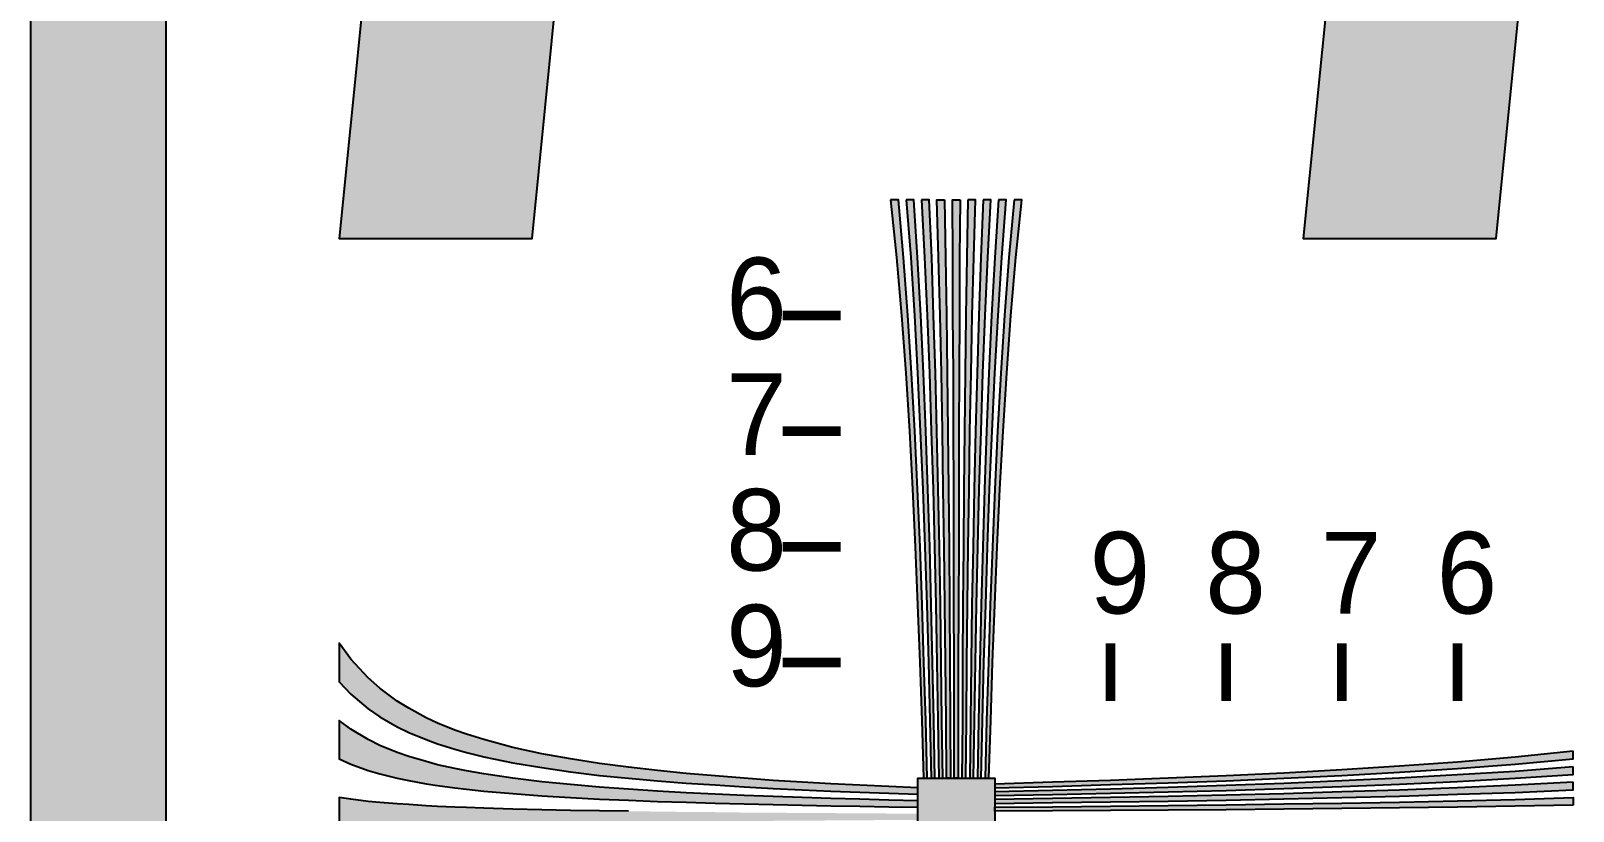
# Model space of a CAD drawing. Header units: millimetres. Extents: x 39 to 1543, y 52 to 919.
# Drawn here: x 39.1 to 359.1, y 305.4 to 467.3 of the extents above; entities that cross this region are included whole.
import ezdxf

# ---------------------------------------------------------------- set-up
doc = ezdxf.new("R2010")
doc.units = ezdxf.units.MM
for name, color, linetype in [('FRAME', 7, 'Continuous'), ('LABELS', 7, 'Continuous'), ('PERIPHERY', 7, 'Continuous')]:
    doc.layers.add(name, color=color, linetype=linetype)

msp = doc.modelspace()

# ---------------------------------------------------------------- hatches: boundary and pattern name
at = {"layer": 'FRAME', "true_color": 0x000000}
h = msp.add_hatch(color=7, dxfattribs=at)
h.dxf.hatch_style = 1
h.paths.add_polyline_path([(39.12, 888.25), (67.12, 888.25), (67.12, 80.25), (39.12, 80.25), (39.12, 888.25)])
at = {"layer": 'PERIPHERY', "true_color": 0x000000}
h = msp.add_hatch(color=7, dxfattribs=at)
h.dxf.hatch_style = 1
h.paths.add_polyline_path([(119.12, 584.25), (103.12, 424.25), (143.12, 424.25), (149.93, 492.37), (308.35, 476.53), (303.12, 424.25), (343.12, 424.25), (359.12, 584.25), (319.12, 584.25), (312.31, 516.13), (153.89, 531.97), (159.12, 584.25), (119.12, 584.25), (119.12, 584.25)])
h = msp.add_hatch(color=7, dxfattribs=at)
h.dxf.hatch_style = 1
h.paths.add_polyline_path([(217.51, 432.25), (218.75, 420.25), (219.79, 408.25), (220.63, 396.25), (221.39, 384.25), (222.03, 372.25), (222.63, 360.25), (223.11, 348.25), (223.55, 336.25), (223.95, 324.25), (224.31, 312.25), (225.11, 312.25), (224.79, 324.25), (224.43, 336.25), (224.07, 348.25), (223.63, 360.25), (223.11, 372.25), (222.55, 384.25), (221.87, 396.25), (221.11, 408.25), (220.19, 420.25), (219.11, 432.25), (217.51, 432.25)])
h = msp.add_hatch(color=7, dxfattribs=at)
h.dxf.hatch_style = 1
h.paths.add_polyline_path([(220.71, 432.25), (221.67, 420.25), (222.43, 408.25), (223.11, 396.25), (223.67, 384.25), (224.19, 372.25), (224.63, 360.25), (224.99, 348.25), (225.35, 336.25), (225.63, 324.25), (225.91, 312.25), (226.71, 312.25), (226.47, 324.25), (226.23, 336.25), (225.95, 348.25), (225.63, 360.25), (225.23, 372.25), (224.83, 384.25), (224.35, 396.25), (223.79, 408.25), (223.11, 420.25), (222.31, 432.25), (220.71, 432.25)])
h = msp.add_hatch(color=7, dxfattribs=at)
h.dxf.hatch_style = 1
h.paths.add_polyline_path([(223.91, 432.25), (224.55, 420.25), (225.11, 408.25), (225.59, 396.25), (225.95, 384.25), (226.31, 372.25), (226.63, 360.25), (226.87, 348.25), (227.11, 336.25), (227.31, 324.25), (227.51, 312.25), (228.31, 312.25), (228.15, 324.25), (227.99, 336.25), (227.84, 348.25), (227.63, 360.25), (227.39, 372.25), (227.11, 384.25), (226.79, 396.25), (226.43, 408.25), (226.03, 420.25), (225.51, 432.25), (223.91, 432.25)])
h = msp.add_hatch(color=7, dxfattribs=at)
h.dxf.hatch_style = 1
h.paths.add_polyline_path([(228.71, 432.25), (228.91, 420.25), (229.11, 408.25), (229.27, 396.25), (229.39, 384.25), (229.51, 372.25), (229.63, 360.25), (229.71, 348.25), (229.79, 336.25), (229.83, 324.25), (229.91, 312.25), (229.11, 312.25), (229, 324.25), (228.87, 336.25), (228.75, 348.25), (228.63, 360.25), (228.43, 372.25), (228.27, 384.25), (228.03, 396.25), (227.79, 408.25), (227.47, 420.25), (227.11, 432.25), (228.71, 432.25)])
h = msp.add_hatch(color=7, dxfattribs=at)
h.dxf.hatch_style = 1
h.paths.add_polyline_path([(231.91, 432.25), (231.83, 420.25), (231.79, 408.25), (231.71, 396.25), (231.67, 384.25), (231.63, 372.25), (231.63, 360.25), (231.59, 348.25), (231.55, 336.25), (231.55, 324.25), (231.51, 312.25), (230.72, 312.25), (230.67, 324.25), (230.67, 336.25), (230.64, 348.25), (230.64, 360.25), (230.6, 372.25), (230.56, 384.25), (230.52, 396.25), (230.44, 408.25), (230.4, 420.25), (230.32, 432.25), (231.91, 432.25)])
h = msp.add_hatch(color=7, dxfattribs=at)
h.dxf.hatch_style = 1
h.paths.add_polyline_path([(233.51, 432.25), (233.31, 420.25), (233.11, 408.25), (232.95, 396.25), (232.83, 384.25), (232.71, 372.25), (232.63, 360.25), (232.51, 348.25), (232.43, 336.25), (232.39, 324.25), (232.31, 312.25), (233.11, 312.25), (233.23, 324.25), (233.35, 336.25), (233.47, 348.25), (233.63, 360.25), (233.79, 372.25), (233.95, 384.25), (234.19, 396.25), (234.43, 408.25), (234.75, 420.25), (235.11, 432.25), (233.51, 432.25)])
h = msp.add_hatch(color=7, dxfattribs=at)
h.dxf.hatch_style = 1
h.paths.add_polyline_path([(236.71, 432.25), (236.19, 420.25), (235.79, 408.25), (235.43, 396.25), (235.11, 384.25), (234.83, 372.25), (234.63, 360.25), (234.39, 348.25), (234.23, 336.25), (234.07, 324.25), (233.91, 312.25), (234.71, 312.25), (234.91, 324.25), (235.11, 336.25), (235.35, 348.25), (235.63, 360.25), (235.91, 372.25), (236.27, 384.25), (236.63, 396.25), (237.11, 408.25), (237.67, 420.25), (238.31, 432.25), (236.71, 432.25)])
h = msp.add_hatch(color=7, dxfattribs=at)
h.dxf.hatch_style = 1
h.paths.add_polyline_path([(239.91, 432.25), (239.11, 420.25), (238.43, 408.25), (237.87, 396.25), (237.39, 384.25), (236.99, 372.25), (236.63, 360.25), (236.27, 348.25), (235.99, 336.25), (235.75, 324.25), (235.51, 312.25), (236.31, 312.25), (236.59, 324.25), (236.87, 336.25), (237.23, 348.25), (237.63, 360.25), (238.03, 372.25), (238.55, 384.25), (239.11, 396.25), (239.79, 408.25), (240.55, 420.25), (241.51, 432.25), (239.91, 432.25)])
h = msp.add_hatch(color=7, dxfattribs=at)
h.dxf.hatch_style = 1
h.paths.add_polyline_path([(243.11, 432.25), (242.03, 420.25), (241.11, 408.25), (240.35, 396.25), (239.67, 384.25), (239.11, 372.25), (238.63, 360.25), (238.15, 348.25), (237.79, 336.25), (237.43, 324.25), (237.11, 312.25), (237.91, 312.25), (238.27, 324.25), (238.67, 336.25), (239.11, 348.25), (239.63, 360.25), (240.19, 372.25), (240.83, 384.25), (241.59, 396.25), (242.43, 408.25), (243.47, 420.25), (244.71, 432.25), (243.11, 432.25)])
h = msp.add_hatch(color=7, dxfattribs=at)
h.dxf.hatch_style = 1
h.paths.add_polyline_path([(103.12, 332.26), (105.52, 329.7), (109.12, 326.66), (111.52, 325.02), (115.12, 322.94), (117.52, 321.78), (121.12, 320.26), (123.52, 319.38), (127.12, 318.26), (129.52, 317.58), (133.12, 316.7), (139.12, 315.46), (145.12, 314.46), (151.12, 313.58), (157.12, 312.86), (163.12, 312.26), (169.12, 311.74), (175.12, 311.26), (181.12, 310.86), (187.12, 310.5), (193.12, 310.14), (199.12, 309.86), (205.12, 309.58), (211.12, 309.34), (217.12, 309.14), (223.12, 308.94), (223.12, 310.26), (217.12, 310.54), (211.12, 310.82), (205.12, 311.1), (199.12, 311.46), (193.12, 311.82), (187.12, 312.26), (181.12, 312.74), (175.12, 313.26), (169.12, 313.86), (163.12, 314.54), (157.12, 315.34), (151.12, 316.26), (145.12, 317.34), (139.12, 318.66), (133.12, 320.26), (129.52, 321.42), (127.12, 322.26), (123.52, 323.7), (121.12, 324.82), (117.52, 326.78), (115.12, 328.26), (111.52, 330.94), (109.12, 333.06), (105.52, 336.98), (103.12, 340.26), (103.12, 332.26), (103.12, 332.26)])
h = msp.add_hatch(color=7, dxfattribs=at)
h.dxf.hatch_style = 1
h.paths.add_polyline_path([(103.12, 316.26), (105.52, 315.18), (109.12, 313.86), (111.52, 313.14), (115.12, 312.26), (117.52, 311.78), (121.12, 311.1), (123.52, 310.74), (127.12, 310.26), (129.52, 309.98), (133.12, 309.58), (139.12, 309.06), (145.12, 308.62), (151.12, 308.26), (157.12, 307.94), (163.12, 307.7), (169.12, 307.46), (175.12, 307.26), (181.12, 307.1), (187.12, 306.94), (193.12, 306.78), (199.12, 306.66), (205.12, 306.54), (211.12, 306.46), (217.12, 306.34), (223.12, 306.26), (223.12, 307.58), (217.12, 307.74), (211.12, 307.9), (205.12, 308.06), (199.12, 308.26), (193.12, 308.46), (187.12, 308.7), (181.12, 308.98), (175.12, 309.26), (169.12, 309.58), (163.12, 309.98), (157.12, 310.42), (151.12, 310.94), (145.12, 311.54), (139.12, 312.26), (133.12, 313.14), (129.52, 313.78), (127.12, 314.26), (123.52, 315.06), (121.12, 315.7), (117.52, 316.78), (115.12, 317.58), (111.52, 319.06), (109.12, 320.26), (105.52, 322.46), (103.12, 324.26), (103.12, 316.26), (103.12, 316.26)])
h = msp.add_hatch(color=7, dxfattribs=at)
h.dxf.hatch_style = 1
h.paths.add_polyline_path([(359.12, 317.85), (347.12, 316.61), (335.12, 315.57), (323.12, 314.73), (311.12, 313.97), (299.12, 313.33), (287.12, 312.73), (275.12, 312.25), (263.12, 311.8), (251.12, 311.41), (239.12, 311.05), (239.12, 310.25), (251.12, 310.57), (263.12, 310.93), (275.12, 311.29), (287.12, 311.73), (299.12, 312.25), (311.12, 312.81), (323.12, 313.49), (335.12, 314.25), (347.12, 315.16), (359.12, 316.25), (359.12, 317.85)])
h = msp.add_hatch(color=7, dxfattribs=at)
h.dxf.hatch_style = 1
h.paths.add_polyline_path([(359.12, 314.65), (347.12, 313.68), (335.12, 312.93), (323.12, 312.25), (311.12, 311.69), (299.12, 311.17), (287.12, 310.73), (275.12, 310.37), (263.12, 310.01), (251.12, 309.73), (239.12, 309.45), (239.12, 308.65), (251.12, 308.89), (263.12, 309.13), (275.12, 309.41), (287.12, 309.73), (299.12, 310.13), (311.12, 310.53), (323.12, 311.01), (335.12, 311.57), (347.12, 312.25), (359.12, 313.05), (359.12, 314.65)])
h = msp.add_hatch(color=7, dxfattribs=at)
h.dxf.hatch_style = 1
h.paths.add_polyline_path([(239.12, 296.25), (223.12, 296.25), (223.12, 312.25), (239.12, 312.25), (239.12, 296.25)])
h = msp.add_hatch(color=7, dxfattribs=at)
h.dxf.hatch_style = 1
h.paths.add_polyline_path([(359.12, 311.44), (347.12, 310.8), (335.12, 310.25), (323.12, 309.77), (311.12, 309.41), (299.12, 309.05), (287.12, 308.73), (275.12, 308.48), (263.12, 308.24), (251.12, 308.04), (239.12, 307.84), (239.12, 307.04), (251.12, 307.2), (263.12, 307.36), (275.12, 307.52), (287.12, 307.72), (299.12, 307.96), (311.12, 308.24), (323.12, 308.56), (335.12, 308.92), (347.12, 309.32), (359.12, 309.84), (359.12, 311.44)])
h = msp.add_hatch(color=7, dxfattribs=at)
h.dxf.hatch_style = 1
h.paths.add_polyline_path([(103.12, 300.26), (105.52, 300.62), (109.12, 301.06), (111.52, 301.3), (115.12, 301.58), (117.52, 301.78), (121.12, 301.98), (123.52, 302.1), (127.12, 302.26), (129.52, 302.34), (133.12, 302.5), (139.12, 302.66), (145.12, 302.82), (151.12, 302.94), (157.12, 303.02), (163.12, 303.1), (169.12, 303.18), (175.12, 303.26), (181.12, 303.3), (187.12, 303.38), (193.12, 303.42), (199.12, 303.46), (205.12, 303.5), (211.12, 303.54), (217.12, 303.58), (223.12, 303.58), (223.12, 304.94), (217.12, 304.94), (211.12, 304.98), (205.12, 305.02), (199.12, 305.06), (193.12, 305.1), (187.12, 305.14), (181.12, 305.22), (175.12, 305.26), (169.12, 305.34), (163.12, 305.42), (157.12, 305.5), (151.12, 305.58), (145.12, 305.7), (139.12, 305.86), (133.12, 306.02), (129.52, 306.18), (127.12, 306.26), (123.52, 306.42), (121.12, 306.54), (117.52, 306.78), (115.12, 306.94), (111.52, 307.22), (109.12, 307.46), (105.52, 307.9), (103.12, 308.26), (103.12, 300.26), (103.12, 300.26)])
h = msp.add_hatch(color=7, dxfattribs=at)
h.dxf.hatch_style = 1
h.paths.add_polyline_path([(359.12, 306.65), (347.12, 306.45), (335.12, 306.24), (323.12, 306.09), (311.12, 305.96), (299.12, 305.85), (287.12, 305.72), (275.12, 305.64), (263.12, 305.56), (251.12, 305.52), (239.12, 305.44), (239.12, 306.24), (251.12, 306.36), (263.12, 306.48), (275.12, 306.6), (287.12, 306.72), (299.12, 306.92), (311.12, 307.08), (323.12, 307.32), (335.12, 307.56), (347.12, 307.88), (359.12, 308.24), (359.12, 306.65)])

# ---------------------------------------------------------------- linework, layer by layer
at = {"layer": 'FRAME', "color": 250}
msp.add_lwpolyline([(39.12, 888.25), (67.12, 888.25), (67.12, 80.25), (39.12, 80.25), (39.12, 888.25)], close=True, dxfattribs=at)
at = {"layer": 'FRAME', "color": 250, "true_color": 0x000000}
for points in [[(39.12, 888.25), (39.12, 80.25), (67.12, 80.25)], [(67.12, 80.25), (67.12, 888.25), (39.12, 888.25)]]:
    msp.add_solid(points, dxfattribs=at)
at = {"layer": 'PERIPHERY', "color": 250}
for points in [[(119.12, 584.25), (103.12, 424.25), (143.12, 424.25), (149.93, 492.37), (308.35, 476.53), (303.12, 424.25), (343.12, 424.25), (359.12, 584.25), (319.12, 584.25), (312.31, 516.13), (153.89, 531.97), (159.12, 584.25), (119.12, 584.25), (119.12, 584.25)], [(217.51, 432.25), (218.75, 420.25), (219.79, 408.25), (220.63, 396.25), (221.39, 384.25), (222.03, 372.25), (222.63, 360.25), (223.11, 348.25), (223.55, 336.25), (223.95, 324.25), (224.31, 312.25), (225.11, 312.25), (224.79, 324.25), (224.43, 336.25), (224.07, 348.25), (223.63, 360.25), (223.11, 372.25), (222.55, 384.25), (221.87, 396.25), (221.11, 408.25), (220.19, 420.25), (219.11, 432.25), (217.51, 432.25)], [(220.71, 432.25), (221.67, 420.25), (222.43, 408.25), (223.11, 396.25), (223.67, 384.25), (224.19, 372.25), (224.63, 360.25), (224.99, 348.25), (225.35, 336.25), (225.63, 324.25), (225.91, 312.25), (226.71, 312.25), (226.47, 324.25), (226.23, 336.25), (225.95, 348.25), (225.63, 360.25), (225.23, 372.25), (224.83, 384.25), (224.35, 396.25), (223.79, 408.25), (223.11, 420.25), (222.31, 432.25), (220.71, 432.25)], [(223.91, 432.25), (224.55, 420.25), (225.11, 408.25), (225.59, 396.25), (225.95, 384.25), (226.31, 372.25), (226.63, 360.25), (226.87, 348.25), (227.11, 336.25), (227.31, 324.25), (227.51, 312.25), (228.31, 312.25), (228.15, 324.25), (227.99, 336.25), (227.84, 348.25), (227.63, 360.25), (227.39, 372.25), (227.11, 384.25), (226.79, 396.25), (226.43, 408.25), (226.03, 420.25), (225.51, 432.25), (223.91, 432.25)], [(228.71, 432.25), (228.91, 420.25), (229.11, 408.25), (229.27, 396.25), (229.39, 384.25), (229.51, 372.25), (229.63, 360.25), (229.71, 348.25), (229.79, 336.25), (229.83, 324.25), (229.91, 312.25), (229.11, 312.25), (229, 324.25), (228.87, 336.25), (228.75, 348.25), (228.63, 360.25), (228.43, 372.25), (228.27, 384.25), (228.03, 396.25), (227.79, 408.25), (227.47, 420.25), (227.11, 432.25), (228.71, 432.25)], [(231.91, 432.25), (231.83, 420.25), (231.79, 408.25), (231.71, 396.25), (231.67, 384.25), (231.63, 372.25), (231.63, 360.25), (231.59, 348.25), (231.55, 336.25), (231.55, 324.25), (231.51, 312.25), (230.72, 312.25), (230.67, 324.25), (230.67, 336.25), (230.64, 348.25), (230.64, 360.25), (230.6, 372.25), (230.56, 384.25), (230.52, 396.25), (230.44, 408.25), (230.4, 420.25), (230.32, 432.25), (231.91, 432.25)], [(233.51, 432.25), (233.31, 420.25), (233.11, 408.25), (232.95, 396.25), (232.83, 384.25), (232.71, 372.25), (232.63, 360.25), (232.51, 348.25), (232.43, 336.25), (232.39, 324.25), (232.31, 312.25), (233.11, 312.25), (233.23, 324.25), (233.35, 336.25), (233.47, 348.25), (233.63, 360.25), (233.79, 372.25), (233.95, 384.25), (234.19, 396.25), (234.43, 408.25), (234.75, 420.25), (235.11, 432.25), (233.51, 432.25)], [(236.71, 432.25), (236.19, 420.25), (235.79, 408.25), (235.43, 396.25), (235.11, 384.25), (234.83, 372.25), (234.63, 360.25), (234.39, 348.25), (234.23, 336.25), (234.07, 324.25), (233.91, 312.25), (234.71, 312.25), (234.91, 324.25), (235.11, 336.25), (235.35, 348.25), (235.63, 360.25), (235.91, 372.25), (236.27, 384.25), (236.63, 396.25), (237.11, 408.25), (237.67, 420.25), (238.31, 432.25), (236.71, 432.25)], [(239.91, 432.25), (239.11, 420.25), (238.43, 408.25), (237.87, 396.25), (237.39, 384.25), (236.99, 372.25), (236.63, 360.25), (236.27, 348.25), (235.99, 336.25), (235.75, 324.25), (235.51, 312.25), (236.31, 312.25), (236.59, 324.25), (236.87, 336.25), (237.23, 348.25), (237.63, 360.25), (238.03, 372.25), (238.55, 384.25), (239.11, 396.25), (239.79, 408.25), (240.55, 420.25), (241.51, 432.25), (239.91, 432.25)], [(243.11, 432.25), (242.03, 420.25), (241.11, 408.25), (240.35, 396.25), (239.67, 384.25), (239.11, 372.25), (238.63, 360.25), (238.15, 348.25), (237.79, 336.25), (237.43, 324.25), (237.11, 312.25), (237.91, 312.25), (238.27, 324.25), (238.67, 336.25), (239.11, 348.25), (239.63, 360.25), (240.19, 372.25), (240.83, 384.25), (241.59, 396.25), (242.43, 408.25), (243.47, 420.25), (244.71, 432.25), (243.11, 432.25)], [(103.12, 332.26), (105.52, 329.7), (109.12, 326.66), (111.52, 325.02), (115.12, 322.94), (117.52, 321.78), (121.12, 320.26), (123.52, 319.38), (127.12, 318.26), (129.52, 317.58), (133.12, 316.7), (139.12, 315.46), (145.12, 314.46), (151.12, 313.58), (157.12, 312.86), (163.12, 312.26), (169.12, 311.74), (175.12, 311.26), (181.12, 310.86), (187.12, 310.5), (193.12, 310.14), (199.12, 309.86), (205.12, 309.58), (211.12, 309.34), (217.12, 309.14), (223.12, 308.94), (223.12, 310.26), (217.12, 310.54), (211.12, 310.82), (205.12, 311.1), (199.12, 311.46), (193.12, 311.82), (187.12, 312.26), (181.12, 312.74), (175.12, 313.26), (169.12, 313.86), (163.12, 314.54), (157.12, 315.34), (151.12, 316.26), (145.12, 317.34), (139.12, 318.66), (133.12, 320.26), (129.52, 321.42), (127.12, 322.26), (123.52, 323.7), (121.12, 324.82), (117.52, 326.78), (115.12, 328.26), (111.52, 330.94), (109.12, 333.06), (105.52, 336.98), (103.12, 340.26), (103.12, 332.26), (103.12, 332.26)], [(103.12, 316.26), (105.52, 315.18), (109.12, 313.86), (111.52, 313.14), (115.12, 312.26), (117.52, 311.78), (121.12, 311.1), (123.52, 310.74), (127.12, 310.26), (129.52, 309.98), (133.12, 309.58), (139.12, 309.06), (145.12, 308.62), (151.12, 308.26), (157.12, 307.94), (163.12, 307.7), (169.12, 307.46), (175.12, 307.26), (181.12, 307.1), (187.12, 306.94), (193.12, 306.78), (199.12, 306.66), (205.12, 306.54), (211.12, 306.46), (217.12, 306.34), (223.12, 306.26), (223.12, 307.58), (217.12, 307.74), (211.12, 307.9), (205.12, 308.06), (199.12, 308.26), (193.12, 308.46), (187.12, 308.7), (181.12, 308.98), (175.12, 309.26), (169.12, 309.58), (163.12, 309.98), (157.12, 310.42), (151.12, 310.94), (145.12, 311.54), (139.12, 312.26), (133.12, 313.14), (129.52, 313.78), (127.12, 314.26), (123.52, 315.06), (121.12, 315.7), (117.52, 316.78), (115.12, 317.58), (111.52, 319.06), (109.12, 320.26), (105.52, 322.46), (103.12, 324.26), (103.12, 316.26), (103.12, 316.26)], [(359.12, 317.85), (347.12, 316.61), (335.12, 315.57), (323.12, 314.73), (311.12, 313.97), (299.12, 313.33), (287.12, 312.73), (275.12, 312.25), (263.12, 311.8), (251.12, 311.41), (239.12, 311.05), (239.12, 310.25), (251.12, 310.57), (263.12, 310.93), (275.12, 311.29), (287.12, 311.73), (299.12, 312.25), (311.12, 312.81), (323.12, 313.49), (335.12, 314.25), (347.12, 315.16), (359.12, 316.25), (359.12, 317.85)], [(359.12, 314.65), (347.12, 313.68), (335.12, 312.93), (323.12, 312.25), (311.12, 311.69), (299.12, 311.17), (287.12, 310.73), (275.12, 310.37), (263.12, 310.01), (251.12, 309.73), (239.12, 309.45), (239.12, 308.65), (251.12, 308.89), (263.12, 309.13), (275.12, 309.41), (287.12, 309.73), (299.12, 310.13), (311.12, 310.53), (323.12, 311.01), (335.12, 311.57), (347.12, 312.25), (359.12, 313.05), (359.12, 314.65)], [(239.12, 296.25), (223.12, 296.25), (223.12, 312.25), (239.12, 312.25), (239.12, 296.25)], [(359.12, 311.44), (347.12, 310.8), (335.12, 310.25), (323.12, 309.77), (311.12, 309.41), (299.12, 309.05), (287.12, 308.73), (275.12, 308.48), (263.12, 308.24), (251.12, 308.04), (239.12, 307.84), (239.12, 307.04), (251.12, 307.2), (263.12, 307.36), (275.12, 307.52), (287.12, 307.72), (299.12, 307.96), (311.12, 308.24), (323.12, 308.56), (335.12, 308.92), (347.12, 309.32), (359.12, 309.84), (359.12, 311.44)], [(359.12, 306.65), (347.12, 306.45), (335.12, 306.24), (323.12, 306.09), (311.12, 305.96), (299.12, 305.85), (287.12, 305.72), (275.12, 305.64), (263.12, 305.56), (251.12, 305.52), (239.12, 305.44), (239.12, 306.24), (251.12, 306.36), (263.12, 306.48), (275.12, 306.6), (287.12, 306.72), (299.12, 306.92), (311.12, 307.08), (323.12, 307.32), (335.12, 307.56), (347.12, 307.88), (359.12, 308.24), (359.12, 306.65)]]:
    msp.add_lwpolyline(points, close=True, dxfattribs=at)
at = {"layer": 'PERIPHERY', "color": 250, "lineweight": 35, "const_width": 2}
for points in [[(207.11, 408.25), (195.11, 408.25)], [(207.11, 384.25), (195.11, 384.25)], [(207.11, 360.25), (195.11, 360.25)], [(263.12, 328.25), (263.12, 340.25)], [(287.12, 328.25), (287.12, 340.25)], [(311.12, 328.25), (311.12, 340.25)], [(335.12, 328.25), (335.12, 340.25)], [(207.11, 336.25), (195.11, 336.25)]]:
    msp.add_lwpolyline(points, dxfattribs=at)
at = {"layer": 'PERIPHERY', "color": 250}
msp.add_lwpolyline([(163.12, 305.42), (157.12, 305.5), (151.12, 305.58), (145.12, 305.7), (139.12, 305.86), (133.12, 306.02), (129.52, 306.18), (127.12, 306.26), (123.52, 306.42), (121.12, 306.54), (117.52, 306.78), (115.12, 306.94), (111.52, 307.22), (109.12, 307.46), (105.52, 307.9), (103.12, 308.26), (103.12, 300.26)], dxfattribs=at)
at = {"layer": 'PERIPHERY', "color": 250, "true_color": 0x000000}
for points in [[(119.12, 584.25), (119.12, 584.25), (103.12, 424.25)], [(119.12, 584.25), (103.12, 424.25), (143.12, 424.25)], [(119.12, 584.25), (143.12, 424.25), (149.93, 492.37)], [(308.35, 476.53), (343.12, 424.25), (359.12, 584.25)], [(308.35, 476.53), (303.12, 424.25), (343.12, 424.25)], [(219.11, 432.25), (217.51, 432.25), (218.75, 420.25)], [(219.11, 432.25), (218.75, 420.25), (219.79, 408.25)], [(219.11, 432.25), (219.79, 408.25), (220.63, 396.25)], [(219.11, 432.25), (220.63, 396.25), (221.39, 384.25)], [(219.11, 432.25), (221.39, 384.25), (222.03, 372.25)], [(219.11, 432.25), (222.03, 372.25), (222.63, 360.25)], [(219.11, 432.25), (222.63, 360.25), (225.11, 312.25)], [(219.11, 432.25), (225.11, 312.25), (224.79, 324.25)], [(219.11, 432.25), (224.79, 324.25), (224.43, 336.25)], [(219.11, 432.25), (224.43, 336.25), (224.07, 348.25)], [(219.11, 432.25), (224.07, 348.25), (223.63, 360.25)], [(219.11, 432.25), (223.63, 360.25), (223.11, 372.25)], [(219.11, 432.25), (223.11, 372.25), (222.55, 384.25)], [(219.11, 432.25), (222.55, 384.25), (221.87, 396.25)], [(219.11, 432.25), (221.87, 396.25), (221.11, 408.25)], [(221.11, 408.25), (220.19, 420.25), (219.11, 432.25)], [(222.31, 432.25), (220.71, 432.25), (221.67, 420.25)], [(222.31, 432.25), (221.67, 420.25), (222.43, 408.25)], [(222.31, 432.25), (222.43, 408.25), (223.11, 396.25)], [(222.31, 432.25), (223.11, 396.25), (223.67, 384.25)], [(222.31, 432.25), (223.67, 384.25), (224.19, 372.25)], [(222.31, 432.25), (224.19, 372.25), (224.63, 360.25)], [(222.31, 432.25), (224.63, 360.25), (226.71, 312.25)], [(222.31, 432.25), (226.71, 312.25), (226.47, 324.25)], [(222.31, 432.25), (226.47, 324.25), (226.23, 336.25)], [(222.31, 432.25), (226.23, 336.25), (225.95, 348.25)], [(222.31, 432.25), (225.95, 348.25), (225.63, 360.25)], [(222.31, 432.25), (225.63, 360.25), (225.23, 372.25)], [(222.31, 432.25), (225.23, 372.25), (224.83, 384.25)], [(222.31, 432.25), (224.83, 384.25), (224.35, 396.25)], [(222.31, 432.25), (224.35, 396.25), (223.79, 408.25)], [(223.79, 408.25), (223.11, 420.25), (222.31, 432.25)], [(225.51, 432.25), (223.91, 432.25), (224.55, 420.25)], [(225.51, 432.25), (224.55, 420.25), (225.11, 408.25)], [(225.51, 432.25), (225.11, 408.25), (225.59, 396.25)], [(225.51, 432.25), (225.59, 396.25), (225.95, 384.25)], [(225.51, 432.25), (225.95, 384.25), (226.31, 372.25)], [(225.51, 432.25), (226.31, 372.25), (226.63, 360.25)], [(225.51, 432.25), (226.63, 360.25), (226.87, 348.25)], [(225.51, 432.25), (226.87, 348.25), (227.11, 336.25)], [(225.51, 432.25), (227.11, 336.25), (227.31, 324.25)], [(225.51, 432.25), (227.31, 324.25), (227.51, 312.25)], [(225.51, 432.25), (227.51, 312.25), (228.31, 312.25)], [(225.51, 432.25), (228.31, 312.25), (228.15, 324.25)], [(225.51, 432.25), (228.15, 324.25), (227.99, 336.25)], [(225.51, 432.25), (227.99, 336.25), (227.84, 348.25)], [(225.51, 432.25), (227.84, 348.25), (227.63, 360.25)], [(225.51, 432.25), (227.63, 360.25), (227.39, 372.25)], [(225.51, 432.25), (227.39, 372.25), (227.11, 384.25)], [(225.51, 432.25), (227.11, 384.25), (226.79, 396.25)], [(225.51, 432.25), (226.79, 396.25), (226.43, 408.25)], [(226.43, 408.25), (226.03, 420.25), (225.51, 432.25)], [(228.71, 432.25), (227.11, 432.25), (227.47, 420.25)], [(228.71, 432.25), (227.47, 420.25), (227.79, 408.25)], [(228.71, 432.25), (227.79, 408.25), (228.03, 396.25)], [(228.71, 432.25), (228.03, 396.25), (228.27, 384.25)], [(228.71, 432.25), (228.27, 384.25), (228.43, 372.25)], [(228.71, 432.25), (228.43, 372.25), (228.63, 360.25)], [(228.71, 432.25), (228.63, 360.25), (228.75, 348.25)], [(228.71, 432.25), (228.75, 348.25), (228.87, 336.25)], [(228.71, 432.25), (228.87, 336.25), (229, 324.25)], [(228.71, 432.25), (229, 324.25), (229.11, 312.25)], [(228.71, 432.25), (229.11, 312.25), (229.91, 312.25)], [(228.71, 432.25), (229.91, 312.25), (229.83, 324.25)], [(228.71, 432.25), (229.83, 324.25), (229.79, 336.25)], [(228.71, 432.25), (229.79, 336.25), (229.71, 348.25)], [(228.71, 432.25), (229.71, 348.25), (229.63, 360.25)], [(228.71, 432.25), (229.63, 360.25), (229.51, 372.25)], [(228.71, 432.25), (229.51, 372.25), (229.39, 384.25)], [(228.71, 432.25), (229.39, 384.25), (229.27, 396.25)], [(228.71, 432.25), (229.27, 396.25), (229.11, 408.25)], [(231.91, 432.25), (230.32, 432.25), (230.4, 420.25)], [(231.91, 432.25), (230.4, 420.25), (230.44, 408.25)], [(231.91, 432.25), (230.44, 408.25), (230.52, 396.25)], [(231.91, 432.25), (230.52, 396.25), (230.56, 384.25)], [(231.91, 432.25), (230.56, 384.25), (230.6, 372.25)], [(231.91, 432.25), (230.6, 372.25), (230.64, 360.25)], [(231.91, 432.25), (230.64, 360.25), (230.64, 348.25)], [(231.91, 432.25), (230.64, 348.25), (230.67, 336.25)], [(231.91, 432.25), (230.67, 336.25), (230.67, 324.25)], [(231.91, 432.25), (230.67, 324.25), (230.72, 312.25)], [(230.72, 312.25), (231.83, 420.25), (231.91, 432.25)], [(235.11, 432.25), (232.63, 360.25), (232.51, 348.25)], [(232.51, 348.25), (234.75, 420.25), (235.11, 432.25)], [(235.11, 432.25), (232.71, 372.25), (232.63, 360.25)], [(235.11, 432.25), (232.83, 384.25), (232.71, 372.25)], [(235.11, 432.25), (232.95, 396.25), (232.83, 384.25)], [(235.11, 432.25), (233.11, 408.25), (232.95, 396.25)], [(235.11, 432.25), (233.31, 420.25), (233.11, 408.25)], [(235.11, 432.25), (233.51, 432.25), (233.31, 420.25)], [(238.31, 432.25), (235.11, 384.25), (234.83, 372.25)], [(234.83, 372.25), (237.67, 420.25), (238.31, 432.25)], [(238.31, 432.25), (235.43, 396.25), (235.11, 384.25)], [(238.31, 432.25), (235.79, 408.25), (235.43, 396.25)], [(238.31, 432.25), (236.19, 420.25), (235.79, 408.25)], [(238.31, 432.25), (236.71, 432.25), (236.19, 420.25)], [(241.51, 432.25), (237.87, 396.25), (237.39, 384.25)], [(237.39, 384.25), (240.55, 420.25), (241.51, 432.25)], [(241.51, 432.25), (238.43, 408.25), (237.87, 396.25)], [(241.51, 432.25), (239.11, 420.25), (238.43, 408.25)], [(241.51, 432.25), (239.91, 432.25), (239.11, 420.25)], [(244.71, 432.25), (240.35, 396.25), (239.67, 384.25)], [(239.67, 384.25), (243.47, 420.25), (244.71, 432.25)], [(244.71, 432.25), (241.11, 408.25), (240.35, 396.25)], [(244.71, 432.25), (242.03, 420.25), (241.11, 408.25)], [(244.71, 432.25), (243.11, 432.25), (242.03, 420.25)], [(230.72, 312.25), (231.79, 408.25), (231.83, 420.25)], [(232.51, 348.25), (234.43, 408.25), (234.75, 420.25)], [(234.83, 372.25), (237.11, 408.25), (237.67, 420.25)], [(237.39, 384.25), (239.79, 408.25), (240.55, 420.25)], [(239.67, 384.25), (242.43, 408.25), (243.47, 420.25)], [(230.72, 312.25), (231.71, 396.25), (231.79, 408.25)], [(232.51, 348.25), (234.19, 396.25), (234.43, 408.25)], [(234.83, 372.25), (236.63, 396.25), (237.11, 408.25)], [(237.39, 384.25), (239.11, 396.25), (239.79, 408.25)], [(239.67, 384.25), (241.59, 396.25), (242.43, 408.25)], [(230.72, 312.25), (231.67, 384.25), (231.71, 396.25)], [(232.51, 348.25), (233.95, 384.25), (234.19, 396.25)], [(234.83, 372.25), (236.27, 384.25), (236.63, 396.25)], [(237.39, 384.25), (238.55, 384.25), (239.11, 396.25)], [(239.67, 384.25), (240.83, 384.25), (241.59, 396.25)], [(230.72, 312.25), (231.63, 372.25), (231.67, 384.25)], [(232.51, 348.25), (233.79, 372.25), (233.95, 384.25)], [(234.83, 372.25), (235.91, 372.25), (236.27, 384.25)], [(237.39, 384.25), (235.75, 324.25), (235.51, 312.25)], [(237.39, 384.25), (235.51, 312.25), (236.31, 312.25)], [(237.39, 384.25), (235.99, 336.25), (235.75, 324.25)], [(237.39, 384.25), (236.27, 348.25), (235.99, 336.25)], [(237.39, 384.25), (236.63, 360.25), (236.27, 348.25)], [(237.39, 384.25), (236.31, 312.25), (236.59, 324.25)], [(237.39, 384.25), (236.59, 324.25), (236.87, 336.25)], [(237.39, 384.25), (236.99, 372.25), (236.63, 360.25)], [(237.39, 384.25), (236.87, 336.25), (237.23, 348.25)], [(239.67, 384.25), (237.43, 324.25), (237.11, 312.25)], [(239.67, 384.25), (237.11, 312.25), (237.91, 312.25)], [(237.39, 384.25), (237.23, 348.25), (237.63, 360.25)], [(237.39, 384.25), (237.63, 360.25), (238.03, 372.25)], [(237.39, 384.25), (238.03, 372.25), (238.55, 384.25)], [(239.67, 384.25), (237.79, 336.25), (237.43, 324.25)], [(239.67, 384.25), (238.15, 348.25), (237.79, 336.25)], [(239.67, 384.25), (237.91, 312.25), (238.27, 324.25)], [(239.67, 384.25), (238.63, 360.25), (238.15, 348.25)], [(239.67, 384.25), (238.27, 324.25), (238.67, 336.25)], [(239.67, 384.25), (239.11, 372.25), (238.63, 360.25)], [(239.67, 384.25), (238.67, 336.25), (239.11, 348.25)], [(239.67, 384.25), (239.11, 348.25), (239.63, 360.25)], [(239.67, 384.25), (239.63, 360.25), (240.19, 372.25)], [(239.67, 384.25), (240.19, 372.25), (240.83, 384.25)], [(230.72, 312.25), (231.63, 360.25), (231.63, 372.25)], [(232.51, 348.25), (233.63, 360.25), (233.79, 372.25)], [(234.83, 372.25), (234.07, 324.25), (233.91, 312.25)], [(234.83, 372.25), (233.91, 312.25), (234.71, 312.25)], [(234.83, 372.25), (234.23, 336.25), (234.07, 324.25)], [(234.83, 372.25), (234.63, 360.25), (234.23, 336.25)], [(234.83, 372.25), (234.71, 312.25), (234.91, 324.25)], [(234.83, 372.25), (234.91, 324.25), (235.11, 336.25)], [(234.83, 372.25), (235.11, 336.25), (235.35, 348.25)], [(234.83, 372.25), (235.35, 348.25), (235.63, 360.25)], [(234.83, 372.25), (235.63, 360.25), (235.91, 372.25)], [(222.63, 360.25), (223.11, 348.25), (225.11, 312.25)], [(224.63, 360.25), (224.99, 348.25), (225.35, 336.25)], [(224.63, 360.25), (225.35, 336.25), (226.71, 312.25)], [(230.72, 312.25), (231.59, 348.25), (231.63, 360.25)], [(232.51, 348.25), (233.47, 348.25), (233.63, 360.25)], [(234.63, 360.25), (234.39, 348.25), (234.23, 336.25)], [(223.11, 348.25), (223.55, 336.25), (225.11, 312.25)], [(230.72, 312.25), (231.55, 336.25), (231.59, 348.25)], [(232.51, 348.25), (232.43, 336.25), (232.39, 324.25)], [(232.51, 348.25), (232.39, 324.25), (233.11, 312.25)], [(232.51, 348.25), (233.11, 312.25), (233.23, 324.25)], [(232.51, 348.25), (233.23, 324.25), (233.35, 336.25)], [(232.51, 348.25), (233.35, 336.25), (233.47, 348.25)], [(105.52, 336.98), (103.12, 340.26), (103.12, 332.26)], [(109.12, 333.06), (105.52, 336.98), (103.12, 332.26)], [(223.55, 336.25), (223.95, 324.25), (225.11, 312.25)], [(225.35, 336.25), (225.63, 324.25), (226.71, 312.25)], [(230.72, 312.25), (231.55, 324.25), (231.55, 336.25)], [(111.52, 330.94), (109.12, 333.06), (103.12, 332.26)], [(103.12, 332.26), (105.52, 329.7), (109.12, 326.66)], [(103.12, 332.26), (109.12, 326.66), (111.52, 325.02)], [(103.12, 332.26), (111.52, 325.02), (115.12, 322.94)], [(103.12, 332.26), (115.12, 322.94), (117.52, 321.78)], [(103.12, 332.26), (117.52, 321.78), (121.12, 320.26)], [(103.12, 332.26), (121.12, 320.26), (123.52, 319.38)], [(103.12, 332.26), (123.52, 319.38), (127.12, 318.26)], [(103.12, 332.26), (127.12, 318.26), (129.52, 317.58)], [(103.12, 332.26), (129.52, 317.58), (133.12, 316.7)], [(103.12, 332.26), (133.12, 316.7), (139.12, 315.46)], [(103.12, 332.26), (139.12, 315.46), (145.12, 314.46)], [(103.12, 332.26), (145.12, 314.46), (123.52, 323.7)], [(103.12, 332.26), (123.52, 323.7), (121.12, 324.82)], [(103.12, 332.26), (121.12, 324.82), (117.52, 326.78)], [(103.12, 332.26), (117.52, 326.78), (115.12, 328.26)], [(103.12, 332.26), (115.12, 328.26), (111.52, 330.94)], [(105.52, 322.46), (103.12, 324.26), (103.12, 316.26)], [(145.12, 314.46), (127.12, 322.26), (123.52, 323.7)], [(223.95, 324.25), (224.31, 312.25), (225.11, 312.25)], [(225.63, 324.25), (225.91, 312.25), (226.71, 312.25)], [(230.72, 312.25), (231.51, 312.25), (231.55, 324.25)], [(232.39, 324.25), (232.31, 312.25), (233.11, 312.25)], [(109.12, 320.26), (105.52, 322.46), (103.12, 316.26)], [(111.52, 319.06), (109.12, 320.26), (103.12, 316.26)], [(145.12, 314.46), (129.52, 321.42), (127.12, 322.26)], [(145.12, 314.46), (133.12, 320.26), (129.52, 321.42)], [(145.12, 314.46), (139.12, 318.66), (133.12, 320.26)], [(115.12, 317.58), (111.52, 319.06), (103.12, 316.26)], [(117.52, 316.78), (115.12, 317.58), (103.12, 316.26)], [(145.12, 314.46), (145.12, 317.34), (139.12, 318.66)], [(145.12, 314.46), (151.12, 316.26), (145.12, 317.34)], [(359.12, 316.25), (359.12, 317.85), (347.12, 316.61)], [(121.12, 315.7), (117.52, 316.78), (103.12, 316.26)], [(103.12, 316.26), (105.52, 315.18), (109.12, 313.86)], [(103.12, 316.26), (109.12, 313.86), (111.52, 313.14)], [(103.12, 316.26), (111.52, 313.14), (115.12, 312.26)], [(103.12, 316.26), (115.12, 312.26), (117.52, 311.78)], [(103.12, 316.26), (117.52, 311.78), (121.12, 311.1)], [(103.12, 316.26), (121.12, 311.1), (123.52, 310.74)], [(103.12, 316.26), (123.52, 310.74), (127.12, 310.26)], [(103.12, 316.26), (127.12, 310.26), (129.52, 309.98)], [(103.12, 316.26), (129.52, 309.98), (133.12, 309.58)], [(103.12, 316.26), (133.12, 309.58), (139.12, 309.06)], [(103.12, 316.26), (139.12, 309.06), (145.12, 308.62)], [(103.12, 316.26), (145.12, 308.62), (151.12, 308.26)], [(103.12, 316.26), (151.12, 308.26), (157.12, 307.94)], [(103.12, 316.26), (157.12, 307.94), (163.12, 307.7)], [(103.12, 316.26), (163.12, 307.7), (169.12, 307.46)], [(103.12, 316.26), (169.12, 307.46), (175.12, 307.26)], [(103.12, 316.26), (175.12, 307.26), (181.12, 307.1)], [(103.12, 316.26), (181.12, 307.1), (145.12, 311.54)], [(103.12, 316.26), (145.12, 311.54), (139.12, 312.26)], [(103.12, 316.26), (139.12, 312.26), (133.12, 313.14)], [(103.12, 316.26), (133.12, 313.14), (129.52, 313.78)], [(103.12, 316.26), (129.52, 313.78), (127.12, 314.26)], [(103.12, 316.26), (127.12, 314.26), (123.52, 315.06)], [(103.12, 316.26), (123.52, 315.06), (121.12, 315.7)], [(145.12, 314.46), (157.12, 315.34), (151.12, 316.26)], [(145.12, 314.46), (163.12, 314.54), (157.12, 315.34)], [(145.12, 314.46), (169.12, 313.86), (163.12, 314.54)], [(145.12, 314.46), (151.12, 313.58), (157.12, 312.86)], [(145.12, 314.46), (157.12, 312.86), (163.12, 312.26)], [(145.12, 314.46), (163.12, 312.26), (169.12, 311.74)], [(145.12, 314.46), (169.12, 311.74), (175.12, 311.26)], [(145.12, 314.46), (175.12, 311.26), (181.12, 310.86)], [(145.12, 314.46), (181.12, 310.86), (187.12, 310.5)], [(145.12, 314.46), (187.12, 310.5), (193.12, 310.14)], [(145.12, 314.46), (193.12, 310.14), (199.12, 309.86)], [(145.12, 314.46), (199.12, 309.86), (205.12, 309.58)], [(145.12, 314.46), (205.12, 309.58), (211.12, 309.34)], [(145.12, 314.46), (211.12, 309.34), (217.12, 309.14)], [(145.12, 314.46), (217.12, 309.14), (223.12, 308.94)], [(145.12, 314.46), (223.12, 308.94), (205.12, 311.1)], [(145.12, 314.46), (205.12, 311.1), (199.12, 311.46)], [(145.12, 314.46), (199.12, 311.46), (193.12, 311.82)], [(145.12, 314.46), (193.12, 311.82), (187.12, 312.26)], [(145.12, 314.46), (187.12, 312.26), (181.12, 312.74)], [(145.12, 314.46), (181.12, 312.74), (175.12, 313.26)], [(145.12, 314.46), (175.12, 313.26), (169.12, 313.86)], [(359.12, 316.25), (287.12, 312.73), (239.12, 310.25)], [(359.12, 316.25), (239.12, 310.25), (251.12, 310.57)], [(359.12, 316.25), (251.12, 310.57), (263.12, 310.93)], [(359.12, 316.25), (263.12, 310.93), (275.12, 311.29)], [(359.12, 316.25), (275.12, 311.29), (287.12, 311.73)], [(359.12, 316.25), (299.12, 313.33), (287.12, 312.73)], [(359.12, 316.25), (287.12, 311.73), (299.12, 312.25)], [(359.12, 316.25), (311.12, 313.97), (299.12, 313.33)], [(359.12, 316.25), (299.12, 312.25), (311.12, 312.81)], [(359.12, 316.25), (323.12, 314.73), (311.12, 313.97)], [(359.12, 316.25), (311.12, 312.81), (323.12, 313.49)], [(359.12, 316.25), (335.12, 315.57), (323.12, 314.73)], [(359.12, 316.25), (323.12, 313.49), (335.12, 314.25)], [(359.12, 316.25), (347.12, 316.61), (335.12, 315.57)], [(335.12, 314.25), (347.12, 315.16), (359.12, 316.25)], [(359.12, 313.05), (347.12, 313.68), (335.12, 312.93)], [(359.12, 313.05), (359.12, 314.65), (347.12, 313.68)], [(181.12, 307.1), (151.12, 310.94), (145.12, 311.54)], [(181.12, 307.1), (157.12, 310.42), (151.12, 310.94)], [(181.12, 307.1), (163.12, 309.98), (157.12, 310.42)], [(223.12, 308.94), (211.12, 310.82), (205.12, 311.1)], [(223.12, 308.94), (217.12, 310.54), (211.12, 310.82)], [(223.12, 308.94), (223.12, 310.26), (217.12, 310.54)], [(239.12, 296.25), (239.12, 312.25), (223.12, 312.25)], [(223.12, 312.25), (223.12, 296.25), (239.12, 296.25)], [(359.12, 313.05), (287.12, 310.73), (239.12, 308.65)], [(359.12, 313.05), (239.12, 308.65), (251.12, 308.89)], [(287.12, 312.73), (275.12, 312.25), (239.12, 310.25)], [(275.12, 312.25), (263.12, 311.8), (239.12, 310.25)], [(263.12, 311.8), (251.12, 311.41), (239.12, 310.25)], [(251.12, 311.41), (239.12, 311.05), (239.12, 310.25)], [(287.12, 310.73), (263.12, 310.01), (239.12, 308.65)], [(359.12, 313.05), (251.12, 308.89), (263.12, 309.13)], [(359.12, 313.05), (263.12, 309.13), (275.12, 309.41)], [(287.12, 310.73), (275.12, 310.37), (263.12, 310.01)], [(359.12, 313.05), (275.12, 309.41), (287.12, 309.73)], [(359.12, 313.05), (299.12, 311.17), (287.12, 310.73)], [(359.12, 313.05), (287.12, 309.73), (299.12, 310.13)], [(359.12, 313.05), (311.12, 311.69), (299.12, 311.17)], [(359.12, 313.05), (299.12, 310.13), (311.12, 310.53)], [(359.12, 313.05), (323.12, 312.25), (311.12, 311.69)], [(359.12, 313.05), (311.12, 310.53), (323.12, 311.01)], [(359.12, 313.05), (335.12, 312.93), (323.12, 312.25)], [(359.12, 313.05), (323.12, 311.01), (335.12, 311.57)], [(335.12, 311.57), (347.12, 312.25), (359.12, 313.05)], [(359.12, 309.84), (347.12, 310.8), (335.12, 310.25)], [(359.12, 309.84), (359.12, 311.44), (347.12, 310.8)], [(103.12, 300.26), (105.52, 307.9), (103.12, 308.26)], [(103.12, 300.26), (109.12, 307.46), (105.52, 307.9)], [(103.12, 300.26), (111.52, 307.22), (109.12, 307.46)], [(103.12, 300.26), (115.12, 306.94), (111.52, 307.22)], [(181.12, 307.1), (169.12, 309.58), (163.12, 309.98)], [(181.12, 307.1), (175.12, 309.26), (169.12, 309.58)], [(181.12, 307.1), (181.12, 308.98), (175.12, 309.26)], [(181.12, 307.1), (187.12, 308.7), (181.12, 308.98)], [(181.12, 307.1), (193.12, 308.46), (187.12, 308.7)], [(181.12, 307.1), (199.12, 308.26), (193.12, 308.46)], [(181.12, 307.1), (205.12, 308.06), (199.12, 308.26)], [(181.12, 307.1), (211.12, 307.9), (205.12, 308.06)], [(181.12, 307.1), (217.12, 307.74), (211.12, 307.9)], [(181.12, 307.1), (223.12, 307.58), (217.12, 307.74)], [(181.12, 307.1), (223.12, 306.26), (223.12, 307.58)], [(263.12, 310.01), (251.12, 309.73), (239.12, 308.65)], [(359.12, 309.84), (251.12, 308.04), (239.12, 307.84)], [(359.12, 309.84), (239.12, 307.84), (239.12, 307.04)], [(359.12, 309.84), (239.12, 307.04), (251.12, 307.2)], [(251.12, 309.73), (239.12, 309.45), (239.12, 308.65)], [(359.12, 309.84), (263.12, 308.24), (251.12, 308.04)], [(359.12, 309.84), (251.12, 307.2), (263.12, 307.36)], [(359.12, 309.84), (275.12, 308.48), (263.12, 308.24)], [(359.12, 309.84), (263.12, 307.36), (275.12, 307.52)], [(359.12, 309.84), (287.12, 308.73), (275.12, 308.48)], [(359.12, 309.84), (275.12, 307.52), (287.12, 307.72)], [(359.12, 309.84), (299.12, 309.05), (287.12, 308.73)], [(359.12, 309.84), (287.12, 307.72), (299.12, 307.96)], [(359.12, 309.84), (311.12, 309.41), (299.12, 309.05)], [(359.12, 309.84), (299.12, 307.96), (311.12, 308.24)], [(359.12, 309.84), (323.12, 309.77), (311.12, 309.41)], [(359.12, 309.84), (311.12, 308.24), (323.12, 308.56)], [(359.12, 306.65), (323.12, 307.32), (311.12, 307.08)], [(359.12, 309.84), (335.12, 310.25), (323.12, 309.77)], [(359.12, 309.84), (323.12, 308.56), (335.12, 308.92)], [(359.12, 306.65), (335.12, 307.56), (323.12, 307.32)], [(335.12, 308.92), (347.12, 309.32), (359.12, 309.84)], [(359.12, 306.65), (347.12, 307.88), (335.12, 307.56)], [(359.12, 306.65), (359.12, 308.24), (347.12, 307.88)], [(103.12, 300.26), (117.52, 306.78), (115.12, 306.94)], [(103.12, 300.26), (121.12, 306.54), (117.52, 306.78)], [(103.12, 300.26), (123.52, 306.42), (121.12, 306.54)], [(103.12, 300.26), (127.12, 306.26), (123.52, 306.42)], [(103.12, 300.26), (129.52, 306.18), (127.12, 306.26)], [(103.12, 300.26), (133.12, 306.02), (129.52, 306.18)], [(103.12, 300.26), (139.12, 305.86), (133.12, 306.02)], [(103.12, 300.26), (105.52, 300.62), (139.12, 305.86)], [(105.52, 300.62), (145.12, 305.7), (139.12, 305.86)], [(105.52, 300.62), (109.12, 301.06), (145.12, 305.7)], [(109.12, 301.06), (151.12, 305.58), (145.12, 305.7)], [(109.12, 301.06), (111.52, 301.3), (151.12, 305.58)], [(111.52, 301.3), (157.12, 305.5), (151.12, 305.58)], [(111.52, 301.3), (117.52, 301.78), (157.12, 305.5)], [(117.52, 301.78), (163.12, 305.42), (157.12, 305.5)], [(181.12, 307.1), (187.12, 306.94), (199.12, 306.66)], [(181.12, 307.1), (199.12, 306.66), (205.12, 306.54)], [(181.12, 307.1), (205.12, 306.54), (211.12, 306.46)], [(181.12, 307.1), (211.12, 306.46), (217.12, 306.34)], [(181.12, 307.1), (217.12, 306.34), (223.12, 306.26)], [(187.12, 306.94), (193.12, 306.78), (199.12, 306.66)], [(359.12, 306.65), (251.12, 306.36), (239.12, 306.24)], [(359.12, 306.65), (239.12, 306.24), (239.12, 305.44)], [(359.12, 306.65), (239.12, 305.44), (251.12, 305.52)], [(359.12, 306.65), (263.12, 306.48), (251.12, 306.36)], [(359.12, 306.65), (251.12, 305.52), (263.12, 305.56)], [(359.12, 306.65), (275.12, 306.6), (263.12, 306.48)], [(359.12, 306.65), (263.12, 305.56), (275.12, 305.64)], [(359.12, 306.65), (287.12, 306.72), (275.12, 306.6)], [(359.12, 306.65), (275.12, 305.64), (287.12, 305.72)], [(359.12, 306.65), (299.12, 306.92), (287.12, 306.72)], [(359.12, 306.65), (287.12, 305.72), (299.12, 305.85)], [(359.12, 306.65), (311.12, 307.08), (299.12, 306.92)], [(359.12, 306.65), (299.12, 305.85), (311.12, 305.96)], [(359.12, 306.65), (311.12, 305.96), (323.12, 306.09)], [(359.12, 306.65), (323.12, 306.09), (335.12, 306.24)]]:
    msp.add_solid(points, dxfattribs=at)

# ---------------------------------------------------------------- texts
at = {"layer": 'LABELS', "color": 250}
for s, p in [('6', (183.37, 403.33)), ('7', (183.37, 379.33)), ('8', (183.37, 355.33)), ('9', (258.78, 346.43)), ('8', (282.78, 346.43)), ('7', (306.78, 346.43)), ('6', (330.78, 346.43)), ('9', (183.37, 331.33))]:
    msp.add_text(s, height=16.93, dxfattribs=at).set_placement(p)

doc.saveas('drawing.dxf')
